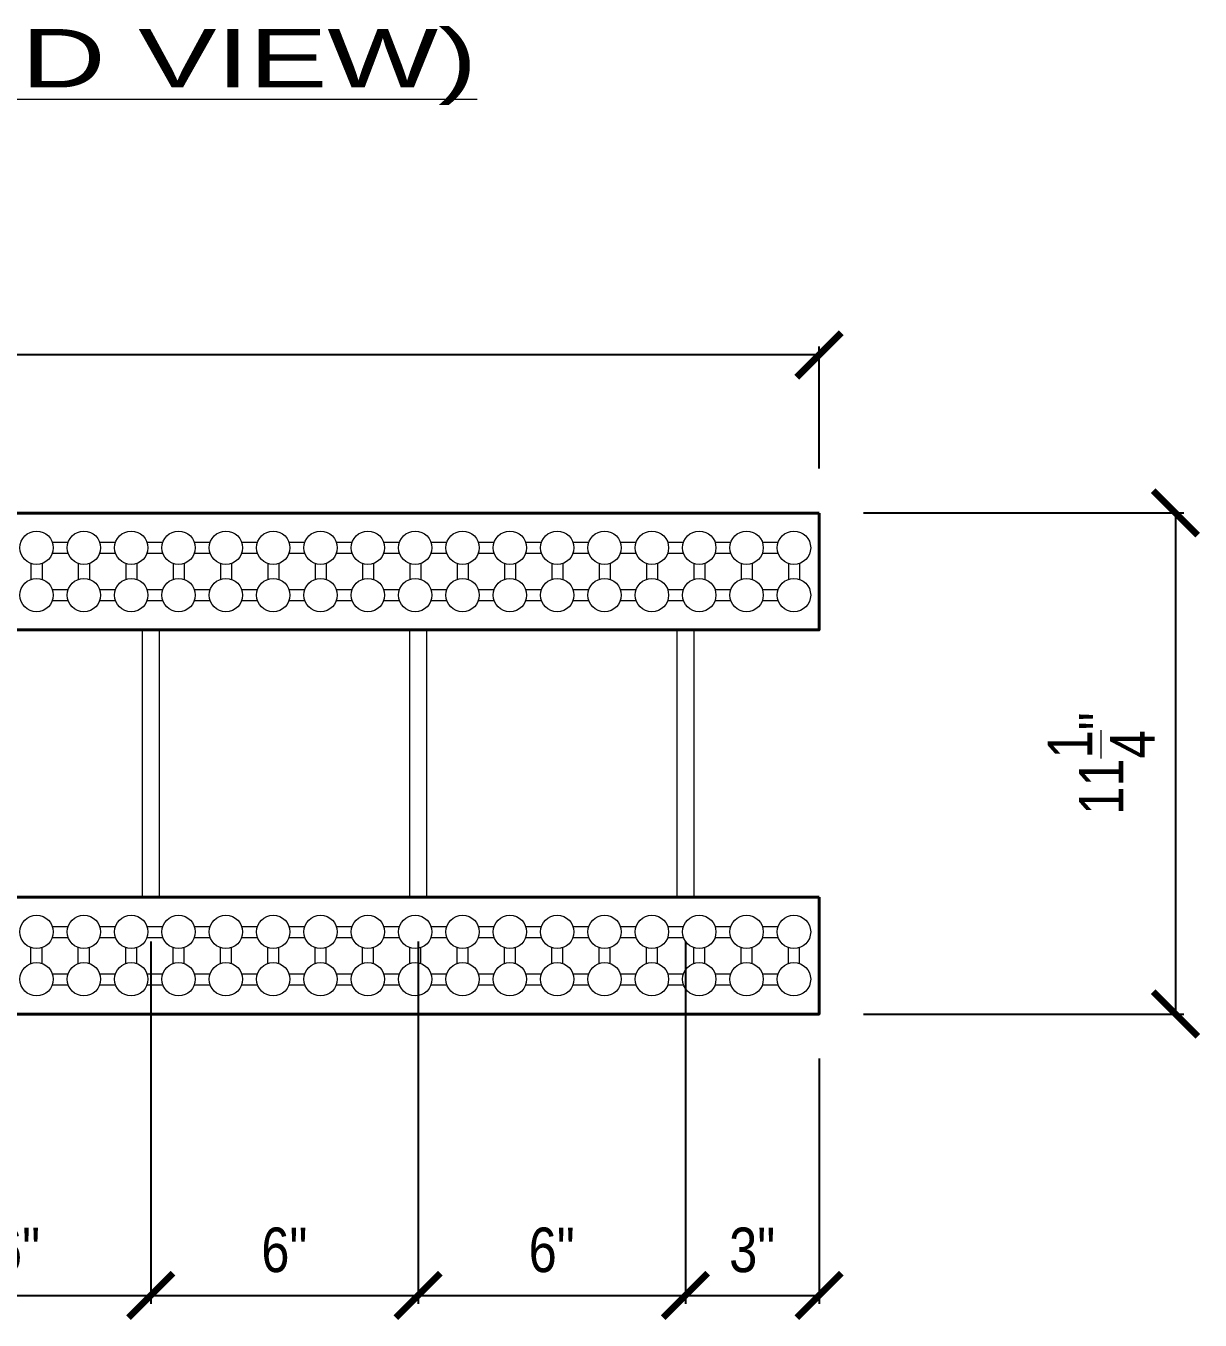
# Model space of a CAD drawing. Header units: inches. Extents: x 11.2 to 79.1, y 7.2 to 94.1.
# Drawn here: x 52.74 to 79.09, y 41.51 to 70.57 of the extents above; entities that cross this region are included whole.
import ezdxf

# ---------------------------------------------------------------- set-up
doc = ezdxf.new("R2010")
doc.units = ezdxf.units.IN
doc.header["$MEASUREMENT"] = 0
doc.layers.get('Defpoints').update_dxf_attribs({"color": 252})
for name, color, linetype, lineweight in [('1GB fine', 251, 'Continuous', 9), ('2GB med', 7, 'Continuous', 20), ('3GB heavy', 1, 'Continuous', 40), ('DIM', 3, 'Continuous', 13), ('GB Dim', 3, 'Continuous', 13)]:
    doc.layers.add(name, color=color, linetype=linetype, lineweight=lineweight)
doc.styles.add('ARCHTITLE', font='archtitl.shx', dxfattribs={"width": 1.2})
doc.styles.add('ARCTEXT', font='arctext.shx', dxfattribs={"width": 0.85})
doc.dimstyles.new('ARCTEXT 1-1', dxfattribs={"dimscale": 0, "dimtxt": 1, "dimasz": 1, "dimexe": 0.1875, "dimexo": 1, "dimgap": 0.5, "dimtad": 1, "dimdec": 4, "dimzin": 3, "dimdsep": 46, "dimlunit": 4, "dimtxsty": 'ARCTEXT', "dimblk": 'ARCHTICK', "dimcen": 1, "dimclrd": 256, "dimclre": 256, "dimclrt": 256, "dimadec": 0, "dimazin": 0, "dimtfac": 1, "dimtdec": 4, "dimtofl": 0, "dimtmove": 2, "dimatfit": 3, "dimldrblk": 'arrow', "dimfxl": 0, "dimtolj": 1, "dimtzin": 0, "dimarcsym": 0})

# ---------------------------------------------------------------- blocks, each defined once
blk = doc.blocks.new('_ArchTick')
at = {"color": 0, "linetype": 'ByBlock', "const_width": 0.15}
blk.add_lwpolyline([(-0.5, -0.5), (0.5, 0.5)], dxfattribs=at)
blk = doc.blocks.new('*D51')
at = {"layer": 'Defpoints', "color": 0}
for p in [(49.538, 51.008), (55.538, 51.008), (55.538, 42.064)]:
    blk.add_point(p, dxfattribs=at)
at = {"layer": 'GB Dim', "lineweight": -2}
for p, q in [((49.538, 50.008), (49.538, 41.876)), ((55.538, 50.008), (55.538, 41.876)), ((49.538, 42.064), (55.538, 42.064))]:
    blk.add_line(p, q, dxfattribs=at)
at = {"layer": 'GB Dim', "lineweight": -2, "rotation": 180}
blk.add_blockref('_ArchTick', (49.538, 42.064), dxfattribs=at)
at = {"layer": 'GB Dim', "lineweight": -2}
blk.add_blockref('_ArchTick', (55.538, 42.064), dxfattribs=at)
at = {"layer": 'GB Dim', "insert": (52.538, 43.081), "char_height": 1, "attachment_point": 5, "style": 'ARCTEXT'}
blk.add_mtext('\\A1;6"', dxfattribs=at)
blk = doc.blocks.new('arrow')
at = {"layer": 'DIM'}
blk.add_hatch(color=253, dxfattribs=at).paths.add_polyline_path([(-2, 0.5), (-2, -0.5), (0, 0)])
at = {"layer": 'DIM', "lineweight": 9}
for points in [[(-2, 0.983), (-2, 0.5), (-2.469, 0.617)], [(0.374, 0.094), (0, 0)], [(0.374, -0.094), (0, 0)], [(-2, -0.983), (-2, -0.5), (-2.469, -0.617)]]:
    blk.add_lwpolyline(points, dxfattribs=at)
at = {"layer": 'DIM', "lineweight": 15}
blk.add_lwpolyline([(0, 0), (-2, -0.5), (-2, 0.5), (0, 0)], dxfattribs=at)
blk = doc.blocks.new('*D52')
at = {"layer": 'Defpoints', "color": 0}
for p in [(55.538, 51.008), (61.538, 51.008), (61.538, 42.064)]:
    blk.add_point(p, dxfattribs=at)
at = {"layer": 'GB Dim', "lineweight": -2}
for p, q in [((55.538, 50.008), (55.538, 41.876)), ((61.538, 50.008), (61.538, 41.876)), ((55.538, 42.064), (61.538, 42.064))]:
    blk.add_line(p, q, dxfattribs=at)
at = {"layer": 'GB Dim', "lineweight": -2, "rotation": 180}
blk.add_blockref('_ArchTick', (55.538, 42.064), dxfattribs=at)
at = {"layer": 'GB Dim', "lineweight": -2}
blk.add_blockref('_ArchTick', (61.538, 42.064), dxfattribs=at)
at = {"layer": 'GB Dim', "insert": (58.538, 43.081), "char_height": 1, "attachment_point": 5, "style": 'ARCTEXT'}
blk.add_mtext('\\A1;6"', dxfattribs=at)
blk = doc.blocks.new('*D53')
at = {"layer": 'Defpoints', "color": 0}
for p in [(61.538, 51.008), (67.538, 51.008), (67.538, 42.064)]:
    blk.add_point(p, dxfattribs=at)
at = {"layer": 'GB Dim', "lineweight": -2}
for p, q in [((61.538, 50.008), (61.538, 41.876)), ((67.538, 50.008), (67.538, 41.876)), ((61.538, 42.064), (67.538, 42.064))]:
    blk.add_line(p, q, dxfattribs=at)
at = {"layer": 'GB Dim', "lineweight": -2, "rotation": 180}
blk.add_blockref('_ArchTick', (61.538, 42.064), dxfattribs=at)
at = {"layer": 'GB Dim', "lineweight": -2}
blk.add_blockref('_ArchTick', (67.538, 42.064), dxfattribs=at)
at = {"layer": 'GB Dim', "insert": (64.538, 43.081), "char_height": 1, "attachment_point": 5, "style": 'ARCTEXT'}
blk.add_mtext('\\A1;6"', dxfattribs=at)
blk = doc.blocks.new('*D54')
at = {"layer": 'Defpoints', "color": 0}
for p in [(67.538, 51.008), (70.538, 48.383), (70.538, 42.064)]:
    blk.add_point(p, dxfattribs=at)
at = {"layer": 'GB Dim', "lineweight": -2}
for p, q in [((67.538, 50.008), (67.538, 41.876)), ((70.538, 47.383), (70.538, 41.876)), ((67.538, 42.064), (70.538, 42.064))]:
    blk.add_line(p, q, dxfattribs=at)
at = {"layer": 'GB Dim', "lineweight": -2, "rotation": 180}
blk.add_blockref('_ArchTick', (67.538, 42.064), dxfattribs=at)
at = {"layer": 'GB Dim', "lineweight": -2}
blk.add_blockref('_ArchTick', (70.538, 42.064), dxfattribs=at)
at = {"layer": 'GB Dim', "insert": (69.038, 43.081), "char_height": 1, "attachment_point": 5, "style": 'ARCTEXT'}
blk.add_mtext('\\A1;3"', dxfattribs=at)
blk = doc.blocks.new('*D55')
at = {"layer": 'Defpoints', "color": 0}
for p in [(70.538, 59.633), (70.538, 48.383), (78.538, 48.383)]:
    blk.add_point(p, dxfattribs=at)
at = {"layer": 'GB Dim', "lineweight": -2}
for p, q in [((71.538, 59.633), (78.725, 59.633)), ((78.538, 59.633), (78.538, 48.383)), ((71.538, 48.383), (78.725, 48.383))]:
    blk.add_line(p, q, dxfattribs=at)
for p, rotation in [((78.538, 59.633), 90), ((78.538, 48.383), 270)]:
    blk.add_blockref('_ArchTick', p, dxfattribs=dict(at, rotation=rotation))
at = {"layer": 'GB Dim', "insert": (76.871, 54.008), "char_height": 1, "attachment_point": 5, "rotation": 90, "style": 'ARCTEXT'}
blk.add_mtext('\\A1;11{\\H1.000000x;\\S1/4;}"', dxfattribs=at)
blk = doc.blocks.new('*D56')
at = {"layer": 'Defpoints', "color": 0}
for p in [(22.538, 63.181), (22.538, 59.633), (70.538, 59.633)]:
    blk.add_point(p, dxfattribs=at)
at = {"layer": 'GB Dim', "lineweight": -2}
for p, q in [((22.538, 60.633), (22.538, 63.368)), ((70.538, 60.633), (70.538, 63.368)), ((70.538, 63.181), (22.538, 63.181))]:
    blk.add_line(p, q, dxfattribs=at)
at = {"layer": 'GB Dim', "lineweight": -2, "rotation": 180}
blk.add_blockref('_ArchTick', (22.538, 63.181), dxfattribs=at)
at = {"layer": 'GB Dim', "lineweight": -2}
blk.add_blockref('_ArchTick', (70.538, 63.181), dxfattribs=at)
at = {"layer": 'GB Dim', "insert": (46.538, 64.198), "char_height": 1, "attachment_point": 5, "style": 'ARCTEXT'}
blk.add_mtext('\\A1;4\'-0"', dxfattribs=at)

msp = doc.modelspace()

# ---------------------------------------------------------------- linework, layer by layer
at = {"layer": '1GB fine'}
for p, q in [((53.3285, 58.97778), (53.68494, 58.97778)), ((53.32928, 58.72705), (53.68416, 58.72705)), ((54.391, 58.97778), (54.74744, 58.97778)), ((54.39178, 58.72705), (54.74666, 58.72705)), ((55.4535, 58.97778), (55.80994, 58.97778)), ((55.45428, 58.72705), (55.80916, 58.72705)), ((56.516, 58.97778), (56.87244, 58.97778)), ((56.51678, 58.72705), (56.87166, 58.72705)), ((57.5785, 58.97778), (57.93494, 58.97778)), ((57.57928, 58.72705), (57.93416, 58.72705)), ((58.641, 58.97778), (58.99744, 58.97778)), ((58.64178, 58.72705), (58.99666, 58.72705)), ((59.7035, 58.97778), (60.05994, 58.97778)), ((59.70428, 58.72705), (60.05916, 58.72705)), ((60.766, 58.97778), (61.12244, 58.97778)), ((60.76678, 58.72705), (61.12166, 58.72705)), ((61.8285, 58.97778), (62.18494, 58.97778)), ((61.82928, 58.72705), (62.18416, 58.72705)), ((62.891, 58.97778), (63.24744, 58.97778)), ((62.89178, 58.72705), (63.24666, 58.72705)), ((63.9535, 58.97778), (64.30994, 58.97778)), ((63.95428, 58.72705), (64.30916, 58.72705)), ((65.016, 58.97778), (65.37244, 58.97778)), ((65.01678, 58.72705), (65.37166, 58.72705)), ((66.0785, 58.97778), (66.43494, 58.97778)), ((66.07928, 58.72705), (66.43416, 58.72705)), ((67.141, 58.97778), (67.49744, 58.97778)), ((67.14178, 58.72705), (67.49666, 58.72705)), ((68.2035, 58.97778), (68.55994, 58.97778)), ((68.20428, 58.72705), (68.55916, 58.72705)), ((69.266, 58.97778), (69.62244, 58.97778)), ((69.26678, 58.72705), (69.62166, 58.72705)), ((52.8512, 58.49751), (52.8512, 58.14263)), ((53.10193, 58.49829), (53.10193, 58.14186)), ((53.9137, 58.49751), (53.9137, 58.14263)), ((54.16443, 58.49829), (54.16443, 58.14186)), ((54.9762, 58.49751), (54.9762, 58.14263)), ((55.22693, 58.49829), (55.22693, 58.14186)), ((56.0387, 58.49751), (56.0387, 58.14263)), ((56.28943, 58.49829), (56.28943, 58.14186)), ((57.1012, 58.49751), (57.1012, 58.14263)), ((57.35193, 58.49829), (57.35193, 58.14186)), ((58.1637, 58.49751), (58.1637, 58.14263)), ((58.41443, 58.49829), (58.41443, 58.14186)), ((59.2262, 58.49751), (59.2262, 58.14263)), ((59.47693, 58.49829), (59.47693, 58.14186)), ((60.2887, 58.49751), (60.2887, 58.14263)), ((60.53943, 58.49829), (60.53943, 58.14186)), ((61.3512, 58.49751), (61.3512, 58.14263)), ((61.60193, 58.49829), (61.60193, 58.14186)), ((62.4137, 58.49751), (62.4137, 58.14263)), ((62.66443, 58.49829), (62.66443, 58.14186)), ((63.4762, 58.49751), (63.4762, 58.14263)), ((63.72693, 58.49829), (63.72693, 58.14186)), ((64.5387, 58.49751), (64.5387, 58.14263)), ((64.78943, 58.49829), (64.78943, 58.14186)), ((65.6012, 58.49751), (65.6012, 58.14263)), ((65.85193, 58.49829), (65.85193, 58.14186)), ((66.6637, 58.49751), (66.6637, 58.14263)), ((66.91443, 58.49829), (66.91443, 58.14186)), ((67.7262, 58.49751), (67.7262, 58.14263)), ((67.97693, 58.49829), (67.97693, 58.14186)), ((68.7887, 58.49751), (68.7887, 58.14263)), ((69.03943, 58.49829), (69.03943, 58.14186)), ((69.8512, 58.49751), (69.8512, 58.14263)), ((70.10193, 58.49829), (70.10193, 58.14186)), ((53.3285, 57.91528), (53.68494, 57.91528)), ((54.391, 57.91528), (54.74744, 57.91528)), ((55.4535, 57.91528), (55.80994, 57.91528)), ((56.516, 57.91528), (56.87244, 57.91528)), ((57.5785, 57.91528), (57.93494, 57.91528)), ((58.641, 57.91528), (58.99744, 57.91528)), ((59.7035, 57.91528), (60.05994, 57.91528)), ((60.766, 57.91528), (61.12244, 57.91528)), ((61.8285, 57.91528), (62.18494, 57.91528)), ((62.891, 57.91528), (63.24744, 57.91528)), ((63.9535, 57.91528), (64.30994, 57.91528)), ((65.016, 57.91528), (65.37244, 57.91528)), ((66.0785, 57.91528), (66.43494, 57.91528)), ((67.141, 57.91528), (67.49744, 57.91528)), ((68.2035, 57.91528), (68.55994, 57.91528)), ((69.266, 57.91528), (69.62244, 57.91528)), ((53.32928, 57.66455), (53.68416, 57.66455)), ((54.39178, 57.66455), (54.74666, 57.66455)), ((55.45428, 57.66455), (55.80916, 57.66455)), ((56.51678, 57.66455), (56.87166, 57.66455)), ((57.57928, 57.66455), (57.93416, 57.66455)), ((58.64178, 57.66455), (58.99666, 57.66455)), ((59.70428, 57.66455), (60.05916, 57.66455)), ((60.76678, 57.66455), (61.12166, 57.66455)), ((61.82928, 57.66455), (62.18416, 57.66455)), ((62.89178, 57.66455), (63.24666, 57.66455)), ((63.95428, 57.66455), (64.30916, 57.66455)), ((65.01678, 57.66455), (65.37166, 57.66455)), ((66.07928, 57.66455), (66.43416, 57.66455)), ((67.14178, 57.66455), (67.49666, 57.66455)), ((68.20428, 57.66455), (68.55916, 57.66455)), ((69.26678, 57.66455), (69.62166, 57.66455)), ((53.32928, 50.35059), (53.68416, 50.35059)), ((54.39178, 50.35059), (54.74666, 50.35059)), ((55.45428, 50.35059), (55.80916, 50.35059)), ((56.51678, 50.35059), (56.87166, 50.35059)), ((57.57928, 50.35059), (57.93416, 50.35059)), ((58.64178, 50.35059), (58.99666, 50.35059)), ((59.70428, 50.35059), (60.05916, 50.35059)), ((60.76678, 50.35059), (61.12166, 50.35059)), ((61.82928, 50.35059), (62.18416, 50.35059)), ((62.89178, 50.35059), (63.24666, 50.35059)), ((63.95428, 50.35059), (64.30916, 50.35059)), ((65.01678, 50.35059), (65.37166, 50.35059)), ((66.07928, 50.35059), (66.43416, 50.35059)), ((67.14178, 50.35059), (67.49666, 50.35059)), ((68.20428, 50.35059), (68.55916, 50.35059)), ((69.26678, 50.35059), (69.62166, 50.35059)), ((53.3285, 50.09986), (53.68494, 50.09986)), ((54.391, 50.09986), (54.74744, 50.09986)), ((55.4535, 50.09986), (55.80994, 50.09986)), ((56.516, 50.09986), (56.87244, 50.09986)), ((57.5785, 50.09986), (57.93494, 50.09986)), ((58.641, 50.09986), (58.99744, 50.09986)), ((59.7035, 50.09986), (60.05994, 50.09986)), ((60.766, 50.09986), (61.12244, 50.09986)), ((61.8285, 50.09986), (62.18494, 50.09986)), ((62.891, 50.09986), (63.24744, 50.09986)), ((63.9535, 50.09986), (64.30994, 50.09986)), ((65.016, 50.09986), (65.37244, 50.09986)), ((66.0785, 50.09986), (66.43494, 50.09986)), ((67.141, 50.09986), (67.49744, 50.09986)), ((68.2035, 50.09986), (68.55994, 50.09986)), ((69.266, 50.09986), (69.62244, 50.09986)), ((52.8512, 49.51763), (52.8512, 49.87251)), ((53.10193, 49.51686), (53.10193, 49.87329)), ((53.9137, 49.51763), (53.9137, 49.87251)), ((54.16443, 49.51686), (54.16443, 49.87329)), ((54.9762, 49.51763), (54.9762, 49.87251)), ((55.22693, 49.51686), (55.22693, 49.87329)), ((56.0387, 49.51763), (56.0387, 49.87251)), ((56.28943, 49.51686), (56.28943, 49.87329)), ((57.1012, 49.51763), (57.1012, 49.87251)), ((57.35193, 49.51686), (57.35193, 49.87329)), ((58.1637, 49.51763), (58.1637, 49.87251)), ((58.41443, 49.51686), (58.41443, 49.87329)), ((59.2262, 49.51763), (59.2262, 49.87251)), ((59.47693, 49.51686), (59.47693, 49.87329)), ((60.2887, 49.51763), (60.2887, 49.87251)), ((60.53943, 49.51686), (60.53943, 49.87329)), ((61.3512, 49.51763), (61.3512, 49.87251)), ((61.60193, 49.51686), (61.60193, 49.87329)), ((62.4137, 49.51763), (62.4137, 49.87251)), ((62.66443, 49.51686), (62.66443, 49.87329)), ((63.4762, 49.51763), (63.4762, 49.87251)), ((63.72693, 49.51686), (63.72693, 49.87329)), ((64.5387, 49.51763), (64.5387, 49.87251)), ((64.78943, 49.51686), (64.78943, 49.87329)), ((65.6012, 49.51763), (65.6012, 49.87251)), ((65.85193, 49.51686), (65.85193, 49.87329)), ((66.6637, 49.51763), (66.6637, 49.87251)), ((66.91443, 49.51686), (66.91443, 49.87329)), ((67.7262, 49.51763), (67.7262, 49.87251)), ((67.97693, 49.51686), (67.97693, 49.87329)), ((68.7887, 49.51763), (68.7887, 49.87251)), ((69.03943, 49.51686), (69.03943, 49.87329)), ((69.8512, 49.51763), (69.8512, 49.87251)), ((70.10193, 49.51686), (70.10193, 49.87329)), ((53.32928, 49.28809), (53.68416, 49.28809)), ((54.39178, 49.28809), (54.74666, 49.28809)), ((55.45428, 49.28809), (55.80916, 49.28809)), ((56.51678, 49.28809), (56.87166, 49.28809)), ((57.57928, 49.28809), (57.93416, 49.28809)), ((58.64178, 49.28809), (58.99666, 49.28809)), ((59.70428, 49.28809), (60.05916, 49.28809)), ((60.76678, 49.28809), (61.12166, 49.28809)), ((61.82928, 49.28809), (62.18416, 49.28809)), ((62.89178, 49.28809), (63.24666, 49.28809)), ((63.95428, 49.28809), (64.30916, 49.28809)), ((65.01678, 49.28809), (65.37166, 49.28809)), ((66.07928, 49.28809), (66.43416, 49.28809)), ((67.14178, 49.28809), (67.49666, 49.28809)), ((68.20428, 49.28809), (68.55916, 49.28809)), ((69.26678, 49.28809), (69.62166, 49.28809)), ((53.3285, 49.03736), (53.68494, 49.03736)), ((54.391, 49.03736), (54.74744, 49.03736)), ((55.4535, 49.03736), (55.80994, 49.03736)), ((56.516, 49.03736), (56.87244, 49.03736)), ((57.5785, 49.03736), (57.93494, 49.03736)), ((58.641, 49.03736), (58.99744, 49.03736)), ((59.7035, 49.03736), (60.05994, 49.03736)), ((60.766, 49.03736), (61.12244, 49.03736)), ((61.8285, 49.03736), (62.18494, 49.03736)), ((62.891, 49.03736), (63.24744, 49.03736)), ((63.9535, 49.03736), (64.30994, 49.03736)), ((65.016, 49.03736), (65.37244, 49.03736)), ((66.0785, 49.03736), (66.43494, 49.03736)), ((67.141, 49.03736), (67.49744, 49.03736)), ((68.2035, 49.03736), (68.55994, 49.03736)), ((69.266, 49.03736), (69.62244, 49.03736))]:
    msp.add_line(p, q, dxfattribs=at)
for centre in [(52.97547, 58.85132), (54.03797, 58.85132), (55.10047, 58.85132), (56.16297, 58.85132), (57.22547, 58.85132), (58.28797, 58.85132), (59.35047, 58.85132), (60.41297, 58.85132), (61.47547, 58.85132), (62.53797, 58.85132), (63.60047, 58.85132), (64.66297, 58.85132), (65.72547, 58.85132), (66.78797, 58.85132), (67.85047, 58.85132), (68.91297, 58.85132), (69.97547, 58.85132), (52.97547, 57.78882), (54.03797, 57.78882), (55.10047, 57.78882), (56.16297, 57.78882), (57.22547, 57.78882), (58.28797, 57.78882), (59.35047, 57.78882), (60.41297, 57.78882), (61.47547, 57.78882), (62.53797, 57.78882), (63.60047, 57.78882), (64.66297, 57.78882), (65.72547, 57.78882), (66.78797, 57.78882), (67.85047, 57.78882), (68.91297, 57.78882), (69.97547, 57.78882), (52.97547, 50.22632), (54.03797, 50.22632), (55.10047, 50.22632), (56.16297, 50.22632), (57.22547, 50.22632), (58.28797, 50.22632), (59.35047, 50.22632), (60.41297, 50.22632), (61.47547, 50.22632), (62.53797, 50.22632), (63.60047, 50.22632), (64.66297, 50.22632), (65.72547, 50.22632), (66.78797, 50.22632), (67.85047, 50.22632), (68.91297, 50.22632), (69.97547, 50.22632), (52.97547, 49.16382), (54.03797, 49.16382), (55.10047, 49.16382), (56.16297, 49.16382), (57.22547, 49.16382), (58.28797, 49.16382), (59.35047, 49.16382), (60.41297, 49.16382), (61.47547, 49.16382), (62.53797, 49.16382), (63.60047, 49.16382), (64.66297, 49.16382), (65.72547, 49.16382), (66.78797, 49.16382), (67.85047, 49.16382), (68.91297, 49.16382), (69.97547, 49.16382)]:
    msp.add_circle(centre, 0.375, dxfattribs=at)
at = {"layer": '2GB med', "color": 6}
for points in [[(55.35047, 57.00757), (55.72547, 57.00757), (55.72547, 51.00757), (55.35047, 51.00757)], [(61.35047, 57.00757), (61.72547, 57.00757), (61.72547, 51.00757), (61.35047, 51.00757)], [(67.35047, 57.00757), (67.72547, 57.00757), (67.72547, 51.00757), (67.35047, 51.00757)]]:
    msp.add_lwpolyline(points, close=True, dxfattribs=at)
at = {"layer": '3GB heavy', "color": 1}
for points in [[(70.53797, 59.63257), (70.53797, 57.00757), (22.53797, 57.00757), (22.53797, 59.63257), (70.53797, 59.63257)], [(70.53797, 51.00757), (70.53797, 48.38257), (22.53797, 48.38257), (22.53797, 51.00757), (70.53797, 51.00757)]]:
    msp.add_lwpolyline(points, dxfattribs=at)

# ---------------------------------------------------------------- texts
at = {"layer": 'GB Dim', "color": 3, "style": 'ARCHTITLE', "width": 1.5}
msp.add_text('%%U6" STANDARD BLOCK (END VIEW)', height=1.3125, dxfattribs=at).set_placement((20.09275, 69.18737))

# ---------------------------------------------------------------- dimensions: what is measured, and where the dimension line sits
at = {"layer": 'GB Dim'}
for base, p1, p2, picture, middle in [((22.53797, 63.18084), (70.53797, 59.63257), (22.53797, 59.63257), '*D56', (46.53797, 64.19808)), ((55.53797, 42.06361), (49.53797, 51.00757), (55.53797, 51.00757), '*D51', (52.53797, 43.08085)), ((61.53797, 42.06361), (55.53797, 51.00757), (61.53797, 51.00757), '*D52', (58.53797, 43.08085)), ((67.53797, 42.06361), (61.53797, 51.00757), (67.53797, 51.00757), '*D53', (64.53797, 43.08085)), ((70.53797, 42.06361), (67.53797, 51.00757), (70.53797, 48.38257), '*D54', (69.03797, 43.08085))]:
    dim = msp.add_linear_dim(base=base, p1=p1, p2=p2, dimstyle='ARCTEXT 1-1', override={"dimscale": 1}, dxfattribs=at)
    dim.commit()
    dim.dimension.update_dxf_attribs({"geometry": picture, "text_midpoint": middle})
dim = msp.add_linear_dim(base=(78.53797, 48.38257), p1=(70.53797, 59.63257), p2=(70.53797, 48.38257), angle=90, dimstyle='ARCTEXT 1-1', override={"dimscale": 1}, dxfattribs=at)
dim.commit()
dim.dimension.update_dxf_attribs({"geometry": '*D55', "text_midpoint": (76.8713, 54.00757)})

doc.saveas('drawing.dxf')
